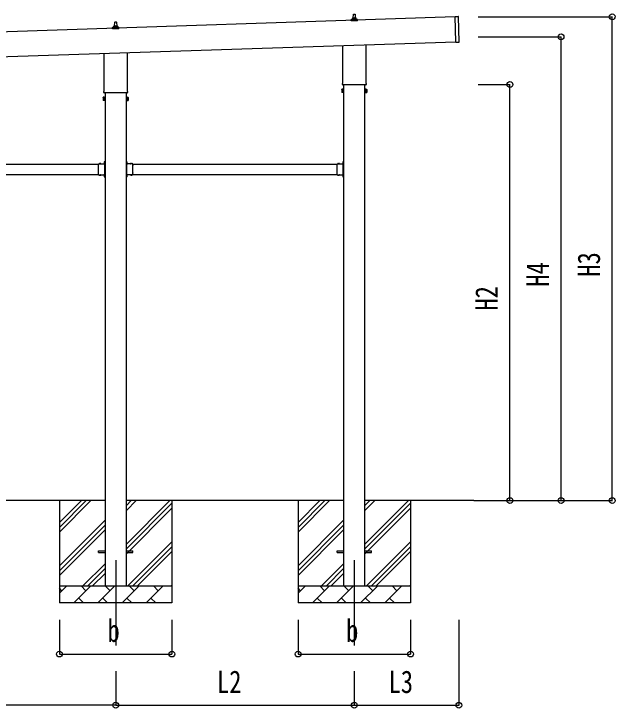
# Model space of a CAD drawing. Units: millimetres, scale not verified. Extents: x -16820 to 16820, y -11880 to 11880.
# Drawn here: x -1641 to 1886, y -3985 to 86 of the extents above; entities that cross this region are included whole.
import ezdxf
from ezdxf.enums import TextEntityAlignment as Align

# ---------------------------------------------------------------- set-up
doc = ezdxf.new("R2010")
doc.units = ezdxf.units.MM
doc.header["$LTSCALE"] = 50
for name, color, linetype in [('0-4_YKK_12', 2, 'Continuous'), ('0-5_YKK_13', 4, 'Continuous'), ('0-6_YKK_A1', 4, 'Continuous'), ('0-7_YKK_D', 6, 'Continuous')]:
    doc.layers.add(name, color=color, linetype=linetype)
doc.styles.add('ＭＳ ゴシック', font='')
doc.styles.get('ＭＳ ゴシック').set_extended_font_data('MS Gothic')

msp = doc.modelspace()

# ---------------------------------------------------------------- linework, layer by layer
at = {"layer": '0-4_YKK_12'}
for p, q in [((-1044.06, -3118), (-1044.06, -3618)), ((355.94, -3118), (355.94, -3618))]:
    msp.add_line(p, q, dxfattribs=at)
at = {"layer": '0-5_YKK_13'}
for p, q in [((349.94, 61.26), (350.66, 84.79)), ((351.66, 85.76), (360.21, 85.76)), ((361.21, 84.79), (361.94, 61.26)), ((337.69, 45.76), (337.69, 53.47)), ((374.19, 45.76), (337.69, 45.76)), ((338.07, 54.26), (373.81, 54.26)), ((338.45, 54.45), (345.17, 56.08)), ((345.56, 56.26), (366.32, 56.26)), ((345.94, 57.05), (345.94, 61.26)), ((346.94, 61.26), (364.94, 61.26)), ((365.94, 57.05), (365.94, 61.26)), ((373.42, 54.45), (366.7, 56.08)), ((374.19, 45.76), (374.19, 53.47)), ((946.74, 70.3), (965.73, 70.94)), ((951.74, -79.61), (946.74, 70.3)), ((971.69, -77.95), (966.76, 69.97)), ((-1062.31, -0.91), (-1062.31, 6.81)), ((-1061.93, 7.59), (-1026.19, 7.59)), ((-1061.55, 7.78), (-1054.83, 9.41)), ((-1054.44, 9.59), (-1033.68, 9.59)), ((-1054.06, 10.38), (-1054.06, 14.59)), ((-1053.06, 14.59), (-1035.06, 14.59)), ((-1050.06, 14.59), (-1049.34, 38.12)), ((-1048.34, 39.09), (-1039.79, 39.09)), ((-1038.79, 38.12), (-1038.06, 14.59)), ((-1034.06, 10.38), (-1034.06, 14.59)), ((-1026.58, 7.78), (-1033.3, 9.41)), ((-1025.81, -0.91), (-1025.81, 6.81)), ((-1025.81, -0.91), (-1062.31, -0.91)), ((951.74, -79.61), (970.73, -78.98)), ((287.64, -318.23), (287.64, -98.72)), ((424.24, -94.16), (424.24, -318.23)), ((-1112.36, -364.89), (-1112.36, -145.38)), ((-975.76, -140.83), (-975.76, -364.89)), ((285.94, -327), (285.94, -321.5)), ((425.94, -321.5), (425.94, -327)), ((281.94, -356.5), (282.7, -355.19)), ((281.94, -356.5), (281.94, -373.5)), ((288.94, -360.09), (282.7, -360.09)), ((423.87, -330.5), (288, -330.5)), ((422.94, -360.09), (429.18, -360.09)), ((429.94, -356.5), (429.18, -355.19)), ((429.94, -356.5), (429.94, -373.5)), ((-1118.06, -403.17), (-1117.3, -401.85)), ((-1118.06, -403.17), (-1118.06, -420.17)), ((-1111.06, -406.76), (-1117.3, -406.76)), ((-1114.06, -373.67), (-1114.06, -368.17)), ((-976.13, -377.17), (-1112, -377.17)), ((-977.06, -406.76), (-970.82, -406.76)), ((-974.06, -368.17), (-974.06, -373.67)), ((-970.06, -403.17), (-970.82, -401.85)), ((-970.06, -403.17), (-970.06, -420.17)), ((281.94, -373.5), (282.7, -374.81)), ((288.94, -369.91), (282.7, -369.91)), ((288.94, -374.81), (282.7, -374.81)), ((291.44, -374.2), (288.94, -374.2)), ((420.44, -374.2), (422.94, -374.2)), ((422.94, -369.91), (429.18, -369.91)), ((422.94, -374.81), (429.18, -374.81)), ((429.94, -373.5), (429.18, -374.81)), ((-1118.06, -420.17), (-1117.3, -421.48)), ((-1111.06, -416.57), (-1117.3, -416.57)), ((-1111.06, -421.48), (-1117.3, -421.48)), ((-1108.56, -420.87), (-1111.06, -420.87)), ((-979.56, -420.87), (-977.06, -420.87)), ((-977.06, -416.57), (-970.82, -416.57)), ((-977.06, -421.48), (-970.82, -421.48)), ((-970.06, -420.17), (-970.82, -421.48)), ((-1144.56, -803.29), (-1144.56, -792.9)), ((-1144.56, -792.9), (-1108.16, -792.9)), ((-1144.56, -845.29), (-1144.56, -804.71)), ((-1141.3, -792.04), (-1141.3, -792.2)), ((-1140.6, -792.9), (-1132.53, -792.9)), ((-1137.69, -792.9), (-1139.01, -790.24)), ((-1135.44, -792.9), (-1134.11, -790.24)), ((-1131.83, -792.04), (-1131.83, -792.2)), ((-1112.26, -785), (-1106.56, -785)), ((-1108.56, -794.5), (-1111.56, -794.5)), ((-1108.16, -783.87), (-1110.82, -782.55)), ((-1108.16, -786.13), (-1110.82, -787.45)), ((-1109.02, -780.27), (-1108.86, -780.27)), ((-1109.02, -789.73), (-1108.86, -789.73)), ((-1108.56, -803.29), (-1108.56, -796.5)), ((-1108.56, -845.29), (-1108.56, -804.71)), ((-1108.16, -777.5), (-1106.56, -777.5)), ((-1108.16, -794.46), (-1108.16, -777.5)), ((-1108.16, -780.97), (-1108.16, -789.04)), ((-1106.56, -782), (-1108.16, -782)), ((-1108.16, -783), (-1106.56, -783)), ((-1108.16, -787), (-1106.56, -787)), ((-1106.56, -788), (-1108.16, -788)), ((-979.96, -777.5), (-981.56, -777.5)), ((-981.56, -782), (-979.96, -782)), ((-979.96, -783), (-981.56, -783)), ((-975.86, -785), (-981.56, -785)), ((-979.96, -787), (-981.56, -787)), ((-981.56, -788), (-979.96, -788)), ((-979.96, -794.46), (-979.96, -777.5)), ((-979.96, -780.96), (-979.96, -789.03)), ((-979.96, -783.87), (-977.3, -782.55)), ((-979.96, -786.13), (-977.3, -787.45)), ((-943.56, -792.9), (-979.96, -792.9)), ((-979.56, -794.5), (-976.56, -794.5)), ((-979.56, -803.29), (-979.56, -796.5)), ((-979.56, -845.29), (-979.56, -804.71)), ((-979.1, -780.26), (-979.26, -780.26)), ((-979.1, -789.73), (-979.26, -789.73)), ((-956.3, -792.04), (-956.3, -792.2)), ((-947.53, -792.9), (-955.6, -792.9)), ((-952.69, -792.9), (-954.01, -790.24)), ((-950.44, -792.9), (-949.11, -790.24)), ((-946.83, -792.04), (-946.83, -792.2)), ((-943.56, -803.29), (-943.56, -792.9)), ((-943.56, -845.29), (-943.56, -804.71)), ((255.44, -803.29), (255.44, -792.9)), ((255.44, -792.9), (291.84, -792.9)), ((255.44, -845.29), (255.44, -804.71)), ((258.7, -792.04), (258.7, -792.2)), ((259.4, -792.9), (267.47, -792.9)), ((262.31, -792.9), (260.99, -790.24)), ((264.56, -792.9), (265.89, -790.24)), ((268.17, -792.04), (268.17, -792.2)), ((287.74, -785), (293.44, -785)), ((291.44, -794.5), (288.44, -794.5)), ((291.84, -783.87), (289.18, -782.55)), ((291.84, -786.13), (289.18, -787.45)), ((290.98, -780.27), (291.14, -780.27)), ((290.98, -789.73), (291.14, -789.73)), ((291.44, -803.29), (291.44, -796.5)), ((291.44, -845.29), (291.44, -804.71)), ((291.84, -777.5), (293.44, -777.5)), ((291.84, -794.46), (291.84, -777.5)), ((291.84, -780.97), (291.84, -789.04)), ((293.44, -782), (291.84, -782)), ((291.84, -783), (293.44, -783)), ((291.84, -787), (293.44, -787)), ((293.44, -788), (291.84, -788)), ((-1144.56, -857.1), (-1144.56, -846.71)), ((-1108.56, -853.5), (-1108.56, -846.71)), ((-979.56, -853.5), (-979.56, -846.71)), ((-943.56, -857.1), (-943.56, -846.71)), ((255.44, -857.1), (255.44, -846.71)), ((291.44, -853.5), (291.44, -846.71)), ((-1144.56, -857.1), (-1108.16, -857.1)), ((-1141.3, -857.96), (-1141.3, -857.8)), ((-1140.6, -857.1), (-1132.53, -857.1)), ((-1137.69, -857.1), (-1139.01, -859.76)), ((-1135.44, -857.1), (-1134.11, -859.76)), ((-1131.83, -857.96), (-1131.83, -857.8)), ((-1111.56, -855.5), (-1108.56, -855.5)), ((-1108.16, -863.87), (-1110.82, -862.55)), ((-1108.16, -866.13), (-1110.82, -867.45)), ((-1109.02, -860.27), (-1108.86, -860.27)), ((-1109.02, -869.74), (-1108.86, -869.74)), ((-1108.16, -872.5), (-1108.16, -855.54)), ((-1108.16, -860.97), (-1108.16, -869.04)), ((-1108.16, -863), (-1106.56, -863)), ((-1108.16, -867), (-1106.56, -867)), ((-1108.16, -872.5), (-1106.56, -872.5)), ((-979.96, -863), (-981.56, -863)), ((-979.96, -867), (-981.56, -867)), ((-979.96, -872.5), (-981.56, -872.5)), ((-979.96, -872.5), (-979.96, -855.54)), ((-943.56, -857.1), (-979.96, -857.1)), ((-979.96, -860.96), (-979.96, -869.03)), ((-979.96, -863.87), (-977.3, -862.55)), ((-979.96, -866.13), (-977.3, -867.45)), ((-976.56, -855.5), (-979.56, -855.5)), ((-979.1, -860.26), (-979.26, -860.26)), ((-979.1, -869.73), (-979.26, -869.73)), ((-956.3, -857.96), (-956.3, -857.8)), ((-947.53, -857.1), (-955.6, -857.1)), ((-952.69, -857.1), (-954.01, -859.76)), ((-950.44, -857.1), (-949.11, -859.76)), ((-946.83, -857.96), (-946.83, -857.8)), ((255.44, -857.1), (291.84, -857.1)), ((258.7, -857.96), (258.7, -857.8)), ((259.4, -857.1), (267.47, -857.1)), ((262.31, -857.1), (260.99, -859.76)), ((264.56, -857.1), (265.89, -859.76)), ((268.17, -857.96), (268.17, -857.8)), ((288.44, -855.5), (291.44, -855.5)), ((291.84, -863.87), (289.18, -862.55)), ((291.84, -866.13), (289.18, -867.45)), ((290.98, -860.27), (291.14, -860.27)), ((290.98, -869.74), (291.14, -869.74)), ((291.84, -872.5), (291.84, -855.54)), ((291.84, -860.97), (291.84, -869.04)), ((291.84, -863), (293.44, -863)), ((291.84, -867), (293.44, -867)), ((291.84, -872.5), (293.44, -872.5)), ((-1144.06, -3063.5), (-1106.56, -3063.5)), ((-1144.06, -3072.5), (-1144.06, -3063.5)), ((-1144.06, -3072.5), (-1106.56, -3072.5)), ((-981.56, -3063.5), (-944.06, -3063.5)), ((-981.56, -3072.5), (-944.06, -3072.5)), ((-944.06, -3072.5), (-944.06, -3063.5)), ((255.94, -3063.5), (293.44, -3063.5)), ((255.94, -3072.5), (255.94, -3063.5)), ((255.94, -3072.5), (293.44, -3072.5)), ((418.44, -3063.5), (455.94, -3063.5)), ((418.44, -3072.5), (455.94, -3072.5)), ((455.94, -3072.5), (455.94, -3063.5))]:
    msp.add_line(p, q, dxfattribs=at)
for points in [[(288.94, -374.81), (288.94, -355.19), (282.7, -355.19)], [(288.94, -374.2), (288.94, -355.8), (291.44, -355.8)], [(422.94, -374.2), (422.94, -355.8), (420.44, -355.8)], [(422.94, -374.81), (422.94, -355.19), (429.18, -355.19)], [(-1111.06, -421.48), (-1111.06, -401.85), (-1117.3, -401.85)], [(-1111.06, -420.87), (-1111.06, -402.47), (-1108.56, -402.47)], [(-977.06, -420.87), (-977.06, -402.47), (-979.56, -402.47)], [(-977.06, -421.48), (-977.06, -401.85), (-970.82, -401.85)], [(-1108.56, -796.5), (-1111.56, -796.5), (-1111.56, -792.9)], [(-1106.56, -792.5), (-1106.56, -786.5), (-1106.56, -783.5), (-1106.56, -777.5)], [(-981.56, -792.5), (-981.56, -786.5), (-981.56, -783.5), (-981.56, -777.5)], [(-979.56, -796.5), (-976.56, -796.5), (-976.56, -792.9)], [(291.44, -796.5), (288.44, -796.5), (288.44, -792.9)], [(293.44, -792.5), (293.44, -786.5), (293.44, -783.5), (293.44, -777.5)], [(-1108.56, -853.5), (-1111.56, -853.5), (-1111.56, -857.1)], [(-979.56, -853.5), (-976.56, -853.5), (-976.56, -857.1)], [(291.44, -853.5), (288.44, -853.5), (288.44, -857.1)], [(-1106.56, -872.5), (-1106.56, -866.5), (-1106.56, -863.5), (-1106.56, -857.5)], [(-981.56, -872.5), (-981.56, -866.5), (-981.56, -863.5), (-981.56, -857.5)], [(293.44, -872.5), (293.44, -866.5), (293.44, -863.5), (293.44, -857.5)]]:
    msp.add_lwpolyline(points, dxfattribs=at)
for points in [[(291.44, -375.5), (291.44, -354.5), (293.44, -354.5), (293.44, -375.5)], [(420.44, -375.5), (420.44, -354.5), (418.44, -354.5), (418.44, -375.5)], [(-1108.56, -422.17), (-1108.56, -401.17), (-1106.56, -401.17), (-1106.56, -422.17)], [(-979.56, -422.17), (-979.56, -401.17), (-981.56, -401.17), (-981.56, -422.17)]]:
    msp.add_lwpolyline(points, close=True, dxfattribs=at)
for centre, radius, start, end in [((351.66, 84.76), 1, 90, 178.60509), ((360.21, 84.76), 1, 1.39491, 90), ((338.69, 53.47), 1, 103.62699, 180), ((344.94, 57.05), 1, 283.62699, 0), ((350.02, 60.63), 4.13, 90, 171.17633), ((346.94, 60.26), 1, 90, 180), ((359.27, 61.26), 4.83, 133.60282, 180), ((352.6, 61.26), 4.83, 0, 46.39718), ((361.85, 60.63), 4.13, 8.82367, 90), ((364.94, 60.26), 1, 0, 90), ((366.94, 57.05), 1, 180, 256.37301), ((373.19, 53.47), 1, 0, 76.37301), ((965.76, 69.94), 1, 1.90915, 91.90915), ((-1061.31, 6.81), 1, 103.62699, 180), ((-1055.06, 10.38), 1, 283.62699, 0), ((-1049.98, 13.96), 4.13, 90, 171.17633), ((-1053.06, 13.59), 1, 90, 180), ((-1048.34, 38.09), 1, 90, 178.60509), ((-1040.73, 14.59), 4.83, 133.60282, 180), ((-1047.4, 14.59), 4.83, 0, 46.39718), ((-1039.79, 38.09), 1, 1.39491, 90), ((-1038.15, 13.96), 4.13, 8.82367, 90), ((-1035.06, 13.59), 1, 0, 90), ((-1033.06, 10.38), 1, 180, 256.37301), ((-1026.81, 6.81), 1, 0, 76.37301), ((970.69, -77.98), 1, 271.90915, 1.90915), ((289.94, -321.5), 4, 125.09963, 180), ((421.94, -321.5), 4, 0, 54.90037), ((-1110.06, -368.17), 4, 125.09963, 180), ((-978.06, -368.17), 4, 0, 54.90037), ((286.28, -357.64), 4.34, 145.61575, 214.38425), ((298.18, -365), 16.24, 162.41205, 197.58795), ((289.94, -327), 4, 180, 194.47751), ((289.94, -327), 4, 194.47751, 241.04498), ((421.94, -327), 4, 298.95502, 345.52249), ((421.94, -327), 4, 345.52249, 0), ((425.59, -357.64), 4.34, 325.61575, 34.38425), ((413.7, -365), 16.24, 342.41205, 17.58795), ((-1113.72, -404.31), 4.34, 145.61575, 214.38425), ((-1101.82, -411.67), 16.24, 162.41205, 197.58795), ((-1110.06, -373.67), 4, 180, 194.47751), ((-1110.06, -373.67), 4, 194.47751, 241.04498), ((-978.06, -373.67), 4, 298.95502, 345.52249), ((-978.06, -373.67), 4, 345.52249, 0), ((-974.41, -404.31), 4.34, 325.61575, 34.38425), ((-986.3, -411.67), 16.24, 342.41205, 17.58795), ((286.28, -372.36), 4.34, 145.61575, 214.38425), ((425.59, -372.36), 4.34, 325.61575, 34.38425), ((-1113.72, -419.03), 4.34, 145.61575, 214.38425), ((-974.41, -419.03), 4.34, 325.61575, 34.38425), ((-1145.26, -804), 1, 314.427, 45.573), ((-1140.44, -792.04), 0.862, 129.12355, 180), ((-1140.6, -792.2), 0.7, 180, 270), ((-1136.56, -796.8), 7, 90, 129.12355), ((-1136.56, -796.8), 7, 50.87645, 90), ((-1132.53, -792.2), 0.7, 270, 0), ((-1132.69, -792.04), 0.862, 0, 50.87645), ((-1104.26, -785), 7, 140.87645, 180), ((-1104.26, -785), 7, 180, 219.12355), ((-1109.02, -781.13), 0.862, 90, 140.87645), ((-1109.02, -788.87), 0.862, 219.12355, 270), ((-1108.86, -780.97), 0.7, 0, 90), ((-1108.86, -789.04), 0.7, 270, 0), ((-1107.86, -804), 1, 134.427, 225.573), ((-1108.56, -792.5), 2, 270, 0), ((-979.56, -792.5), 2, 180, 270), ((-979.26, -780.96), 0.7, 90, 180), ((-979.26, -789.03), 0.7, 180, 270), ((-980.26, -804), 1, 314.427, 45.573), ((-979.1, -781.13), 0.862, 39.12355, 90), ((-979.1, -788.87), 0.862, 270, 320.87645), ((-983.86, -785), 7, 0, 39.12355), ((-983.86, -785), 7, 320.87645, 0), ((-955.44, -792.04), 0.862, 129.12355, 180), ((-955.6, -792.2), 0.7, 180, 270), ((-951.56, -796.8), 7, 90, 129.12355), ((-951.56, -796.8), 7, 50.87645, 90), ((-947.53, -792.2), 0.7, 270, 0), ((-947.69, -792.04), 0.862, 0, 50.87645), ((-942.86, -804), 1, 134.427, 225.573), ((254.74, -804), 1, 314.427, 45.573), ((259.56, -792.04), 0.862, 129.12355, 180), ((259.4, -792.2), 0.7, 180, 270), ((263.44, -796.8), 7, 90, 129.12355), ((263.44, -796.8), 7, 50.87645, 90), ((267.47, -792.2), 0.7, 270, 0), ((267.31, -792.04), 0.862, 0, 50.87645), ((295.74, -785), 7, 140.87645, 180), ((295.74, -785), 7, 180, 219.12355), ((290.98, -781.13), 0.862, 90, 140.87645), ((290.98, -788.87), 0.862, 219.12355, 270), ((291.14, -780.97), 0.7, 0, 90), ((291.14, -789.04), 0.7, 270, 0), ((292.14, -804), 1, 134.427, 225.573), ((291.44, -792.5), 2, 270, 0), ((-1145.26, -846), 1, 314.427, 45.573), ((-1107.86, -846), 1, 134.427, 225.573), ((-980.26, -846), 1, 314.427, 45.573), ((-942.86, -846), 1, 134.427, 225.573), ((254.74, -846), 1, 314.427, 45.573), ((292.14, -846), 1, 134.427, 225.573), ((-1140.6, -857.8), 0.7, 90, 180), ((-1140.44, -857.96), 0.862, 180, 230.87645), ((-1136.56, -853.2), 7, 230.87645, 270), ((-1136.56, -853.2), 7, 270, 309.12355), ((-1132.53, -857.8), 0.7, 0, 90), ((-1132.69, -857.96), 0.862, 309.12355, 0), ((-1104.26, -865), 7, 140.87645, 180), ((-1104.26, -865), 7, 180, 219.12355), ((-1109.02, -861.13), 0.862, 90, 140.87645), ((-1109.02, -868.87), 0.862, 219.12355, 270), ((-1108.86, -860.97), 0.7, 0, 90), ((-1108.86, -869.04), 0.7, 270, 0), ((-1108.56, -857.5), 2, 0, 90), ((-979.56, -857.5), 2, 90, 180), ((-979.26, -860.96), 0.7, 90, 180), ((-979.26, -869.03), 0.7, 180, 270), ((-979.1, -861.13), 0.862, 39.12355, 90), ((-979.1, -868.87), 0.862, 270, 320.87645), ((-983.86, -865), 7, 0, 39.12355), ((-983.86, -865), 7, 320.87645, 0), ((-955.6, -857.8), 0.7, 90, 180), ((-955.44, -857.96), 0.862, 180, 230.87645), ((-951.56, -853.2), 7, 230.87645, 270), ((-951.56, -853.2), 7, 270, 309.12355), ((-947.53, -857.8), 0.7, 0, 90), ((-947.69, -857.96), 0.862, 309.12355, 0), ((259.4, -857.8), 0.7, 90, 180), ((259.56, -857.96), 0.862, 180, 230.87645), ((263.44, -853.2), 7, 230.87645, 270), ((263.44, -853.2), 7, 270, 309.12355), ((267.47, -857.8), 0.7, 0, 90), ((267.31, -857.96), 0.862, 309.12355, 0), ((295.74, -865), 7, 140.87645, 180), ((295.74, -865), 7, 180, 219.12355), ((290.98, -861.13), 0.862, 90, 140.87645), ((290.98, -868.87), 0.862, 219.12355, 270), ((291.14, -860.97), 0.7, 0, 90), ((291.14, -869.04), 0.7, 270, 0), ((291.44, -857.5), 2, 0, 90)]:
    msp.add_arc(centre, radius, start, end, dxfattribs=at)
at = {"layer": '0-6_YKK_A1'}
for p, q in [((946.81, 68.31), (-4445.2, -111.4)), ((-4440.37, -256.32), (951.64, -76.58)), ((293.44, -330.5), (293.44, -3268)), ((418.44, -3268), (418.44, -330.5)), ((-1106.56, -377.17), (-1106.56, -3268)), ((-981.56, -3268), (-981.56, -377.17)), ((-2343.56, -795), (-1144.56, -795)), ((-943.56, -795), (255.44, -795)), ((-2343.56, -855), (-1144.56, -855)), ((-1111.56, -855), (-1107.06, -855)), ((-976.56, -855), (-981.06, -855)), ((-943.56, -855), (255.44, -855)), ((288.44, -855), (292.94, -855)), ((-1106.56, -2768), (-2381.56, -2768)), ((-1374.06, -2768), (-1374.06, -3368)), ((-1374.06, -2953.05), (-1189.01, -2768)), ((-1374.06, -2924.77), (-1217.3, -2768)), ((-1374.06, -2896.48), (-1245.58, -2768)), ((293.44, -2768), (-981.56, -2768)), ((-981.56, -3023.1), (-726.46, -2768)), ((-981.56, -2825.11), (-924.45, -2768)), ((-981.56, -2796.82), (-952.74, -2768)), ((-714.06, -2768), (-714.06, -3368)), ((25.94, -2768), (25.94, -3368)), ((25.94, -2953.05), (210.99, -2768)), ((25.94, -2924.77), (182.7, -2768)), ((25.94, -2896.48), (154.42, -2768)), ((1056.82, -2768), (418.44, -2768)), ((418.44, -3023.1), (673.54, -2768)), ((418.44, -2825.11), (475.55, -2768)), ((418.44, -2796.82), (447.26, -2768)), ((685.94, -2768), (685.94, -3368)), ((-981.56, -3051.38), (-714.06, -2783.88)), ((418.44, -3051.38), (685.94, -2783.88)), ((-981.56, -3079.67), (-714.06, -2812.17)), ((418.44, -3079.67), (685.94, -2812.17)), ((-1374.06, -3151.04), (-1106.56, -2883.54)), ((25.94, -3151.04), (293.44, -2883.54)), ((-1374.06, -3179.32), (-1106.56, -2911.82)), ((25.94, -3179.32), (293.44, -2911.82)), ((-1374.06, -3207.61), (-1106.56, -2940.11)), ((25.94, -3207.61), (293.44, -2940.11)), ((-971.9, -3268), (-714.06, -3010.16)), ((428.1, -3268), (685.94, -3010.16)), ((-943.62, -3268), (-714.06, -3038.44)), ((456.38, -3268), (685.94, -3038.44)), ((-915.34, -3268), (-714.06, -3066.73)), ((484.66, -3268), (685.94, -3066.73)), ((-1236.46, -3268), (-1106.56, -3138.1)), ((-1208.18, -3268), (-1106.56, -3166.38)), ((163.54, -3268), (293.44, -3138.1)), ((191.82, -3268), (293.44, -3166.38)), ((-1179.89, -3268), (-1106.56, -3194.67)), ((220.11, -3268), (293.44, -3194.67)), ((-1374.06, -3268), (-714.06, -3268)), ((-1374.06, -3310.89), (-1331.17, -3268)), ((-1359.72, -3296.55), (-1374.06, -3282.21)), ((-1289.75, -3368), (-1189.75, -3268)), ((-1218.3, -3296.55), (-1246.85, -3268)), ((-1148.33, -3368), (-1048.33, -3268)), ((-1076.88, -3296.55), (-1105.43, -3268)), ((-1006.9, -3368), (-906.9, -3268)), ((-935.46, -3296.55), (-964.01, -3268)), ((-865.48, -3368), (-765.48, -3268)), ((-794.04, -3296.55), (-822.59, -3268)), ((-717.35, -3268), (-714.06, -3264.72)), ((25.94, -3268), (685.94, -3268)), ((25.94, -3310.89), (68.83, -3268)), ((40.28, -3296.55), (25.94, -3282.21)), ((110.25, -3368), (210.25, -3268)), ((181.7, -3296.55), (153.15, -3268)), ((251.67, -3368), (351.67, -3268)), ((323.12, -3296.55), (294.57, -3268)), ((393.1, -3368), (493.1, -3268)), ((464.54, -3296.55), (435.99, -3268)), ((534.52, -3368), (634.52, -3268)), ((605.96, -3296.55), (577.41, -3268)), ((682.65, -3268), (685.94, -3264.72)), ((-714.06, -3368), (-1374.06, -3368)), ((-1261.19, -3339.45), (-1232.64, -3368)), ((-1119.77, -3339.45), (-1091.22, -3368)), ((-978.35, -3339.45), (-949.8, -3368)), ((-836.93, -3339.45), (-808.38, -3368)), ((685.94, -3368), (25.94, -3368)), ((138.81, -3339.45), (167.36, -3368)), ((280.23, -3339.45), (308.78, -3368)), ((421.65, -3339.45), (450.2, -3368)), ((563.07, -3339.45), (591.62, -3368))]:
    msp.add_line(p, q, dxfattribs=at)
for points in [[(-1111.56, -795), (-1107.06, -795), (-1107.06, -855)], [(-976.56, -795), (-981.06, -795), (-981.06, -855)], [(288.44, -795), (292.94, -795), (292.94, -855)]]:
    msp.add_lwpolyline(points, dxfattribs=at)
at = {"layer": '0-7_YKK_D'}
for p, q in [((1082.96, 69.45), (1870.12, 69.45)), ((1869.12, -2768), (1869.12, 69.45)), ((1082.96, -48), (1570.12, -48)), ((1569.12, -2768), (1569.12, -48)), ((1082.96, -328), (1270.12, -328)), ((1269.12, -2768), (1269.12, -328)), ((1057.82, -2768), (1570.12, -2768)), ((1082.96, -2768), (1270.12, -2768)), ((1082.96, -2768), (1870.12, -2768)), ((-1374.06, -3468), (-1374.06, -3669)), ((-714.06, -3468), (-714.06, -3669)), ((25.94, -3468), (25.94, -3669)), ((685.94, -3468), (685.94, -3669)), ((969.12, -3468), (969.12, -3969)), ((-1374.06, -3668), (-714.06, -3668)), ((25.94, -3668), (685.94, -3668)), ((-1044.06, -3769), (-1044.06, -3969)), ((-1044.06, -3769), (-1044.06, -3969)), ((355.94, -3769), (355.94, -3969)), ((355.94, -3769), (355.94, -3969)), ((-1044.06, -3968), (-2444.06, -3968)), ((-1044.06, -3968), (355.94, -3968)), ((355.94, -3968), (969.12, -3968))]:
    msp.add_line(p, q, dxfattribs=at)
for centre in [(1869.12, 69.45), (1569.12, -48), (1269.12, -328), (1269.12, -2768), (1569.12, -2768), (1869.12, -2768), (-1374.06, -3668), (-714.06, -3668), (25.94, -3668), (685.94, -3668), (-1044.06, -3968), (-1044.06, -3968), (355.94, -3968), (355.94, -3968), (969.12, -3968)]:
    msp.add_circle(centre, 17, dxfattribs=at)

# ---------------------------------------------------------------- texts
at = {"layer": '0-7_YKK_D', "style": 'ＭＳ ゴシック', "width": 0.8}
for s, p in [('H3', (1837.12, -1454.88)), ('H4', (1537.12, -1513.6)), ('H2', (1237.12, -1653.6))]:
    msp.add_text(s, height=132, rotation=90, dxfattribs=at).set_placement(p, align=Align.BOTTOM_LEFT)
for s, p in [('b', (-1092.06, -3636)), ('b', (307.94, -3636)), ('L2', (-449.66, -3936)), ('L3', (556.93, -3936))]:
    msp.add_text(s, height=132, dxfattribs=at).set_placement(p, align=Align.BOTTOM_LEFT)

doc.saveas('drawing.dxf')
